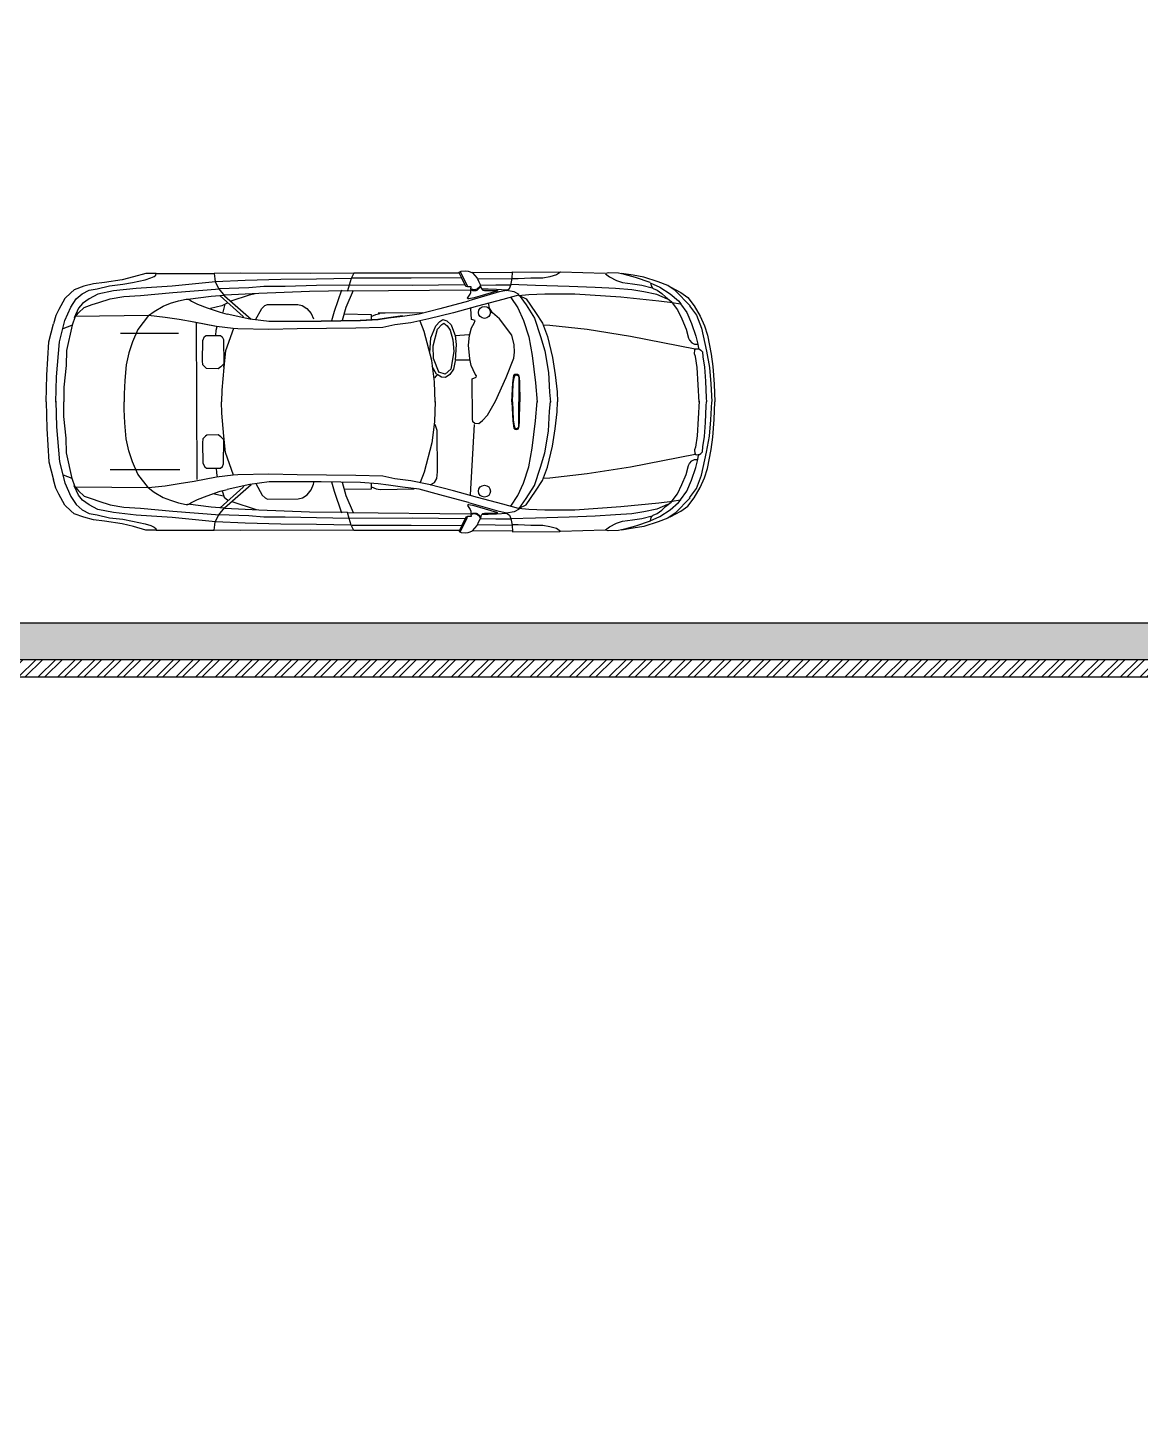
# Model space of a CAD drawing. Header units: millimetres. Extents: x 10193 to 57833, y 9963 to 44360.
# Drawn here: x 43043 to 50660, y 9963 to 19408 of the extents above; entities that cross this region are included whole.
import ezdxf

# ---------------------------------------------------------------- set-up
doc = ezdxf.new("R2010")
doc.units = ezdxf.units.MM
doc.layers.add('free-dwg.com', color=7, linetype='Continuous')
doc.layers.add('Стены', color=7, linetype='Continuous')

msp = doc.modelspace()

# ---------------------------------------------------------------- hatches: boundary and pattern name
at = {"layer": 'Стены'}
h = msp.add_hatch(dxfattribs=at)
h.set_pattern_fill('ANSI32', color=256, scale=10)
h.paths.add_polyline_path([(57833.4, 42702.7), (10593.4, 42702.7), (10593.4, 9962.7), (26833.4, 9962.7), (26833.4, 14962.7), (57833.4, 14962.7)])
h.paths.add_polyline_path([(10713.4, 42582.7), (57713.4, 42582.7), (57713.4, 15082.7), (26713.4, 15082.7), (26713.4, 10082.7), (10713.4, 10082.7)], flags=16)
h.paths.add_polyline_path([(10963.4, 42332.7), (57463.4, 42332.7), (57463.4, 15332.7), (26463.4, 15332.7), (26463.4, 10332.7), (10963.4, 10332.7)], flags=0)
h.paths.add_polyline_path([(57463.4, 42332.7), (10963.4, 42332.7), (10963.4, 10332.7), (26463.4, 10332.7), (26463.4, 15332.7), (57463.4, 15332.7)], flags=0)
h = msp.add_hatch(dxfattribs=at)
h.set_pattern_fill('ANSI36', color=256, scale=10)
h.paths.add_polyline_path([(57713.4, 42582.7), (10713.4, 42582.7), (10713.4, 10082.7), (26713.4, 10082.7), (26713.4, 15082.7), (57713.4, 15082.7)])
h.paths.add_polyline_path([(10963.4, 42332.7), (57463.4, 42332.7), (57463.4, 15332.7), (26463.4, 15332.7), (26463.4, 10332.7), (10963.4, 10332.7)], flags=16)

# ---------------------------------------------------------------- linework, layer by layer
at = {"layer": 'free-dwg.com'}
for p, q in [((43569.9, 17662.9), (43494.4, 17653.5)), ((43690.3, 17681.8), (43569.9, 17662.9)), ((43768.2, 17700.7), (43690.3, 17681.8)), ((43693.9, 17650.8), (43759.7, 17663.5)), ((43759.7, 17663.5), (43848.4, 17681.2)), ((43850.8, 17724.3), (43768.2, 17700.7)), ((43848.4, 17681.2), (43886.4, 17693.8)), ((43921.9, 17724.2), (43850.8, 17724.3)), ((43886.4, 17693.8), (43909.2, 17703.9)), ((43909.2, 17703.9), (43919.3, 17714.1)), ((43919.3, 17714.1), (43921.9, 17724.2)), ((43921.9, 17724.2), (44319.5, 17724.2)), ((44329.7, 17668.5), (44033.3, 17638.1)), ((44497.9, 17727.7), (44319.5, 17724.2)), ((44319.5, 17724.2), (44324.6, 17688.8)), ((44324.6, 17688.8), (44327.1, 17668.5)), ((44327.1, 17668.5), (44352.5, 17620.4)), ((44531.4, 17677.5), (44329.7, 17668.5)), ((44977.6, 17724.9), (44497.9, 17727.7)), ((44776.8, 17683.1), (44531.4, 17677.5)), ((45019.4, 17685.9), (44776.8, 17683.1)), ((45276.6, 17726.9), (44977.6, 17724.9)), ((45258.1, 17689.8), (45019.4, 17685.9)), ((45258.1, 17689.8), (45244.8, 17644.8)), ((45276.6, 17726.9), (45258.1, 17689.8)), ((45669.3, 17692.5), (45263.4, 17692.5)), ((45998.3, 17726.9), (45276.6, 17726.9)), ((46011.6, 17695.1), (45669.3, 17692.5)), ((45996.6, 17733.3), (46000.2, 17736.8)), ((45996.6, 17729.8), (45996.6, 17733.3)), ((46015.4, 17693.5), (45996.6, 17729.8)), ((46000.2, 17736.8), (46010.7, 17741.5)), ((46003.7, 17736.8), (46051.7, 17642)), ((46010.7, 17741.5), (46040, 17742.7)), ((46043.5, 17635), (46015.4, 17693.5)), ((46040, 17742.7), (46058.8, 17740.4)), ((46058.8, 17740.4), (46072.8, 17735.7)), ((46072.8, 17735.7), (46088.1, 17728.7)), ((46361.8, 17729.6), (46085.9, 17732.2)), ((46088.1, 17728.7), (46119.7, 17692.3)), ((46119.7, 17692.3), (46131.4, 17666.6)), ((46125.7, 17687.2), (46359.2, 17689.8)), ((46131.4, 17666.6), (46142, 17645.5)), ((46351.2, 17644.2), (46359.8, 17691)), ((46400.3, 17688.9), (46357.6, 17688.9)), ((46359.8, 17691), (46361.9, 17735.8)), ((46361.9, 17735.8), (46685.9, 17733.6)), ((46487.6, 17693.2), (46400.3, 17688.9)), ((46568.6, 17693.2), (46487.6, 17693.2)), ((46617.7, 17701.7), (46568.6, 17693.2)), ((46662.4, 17714.5), (46617.7, 17701.7)), ((46690.1, 17733.6), (46662.4, 17714.5)), ((46997.1, 17725.1), (46690.1, 17733.6)), ((46999.2, 17723), (47026.9, 17701.7)), ((47016.9, 17729.2), (46999.9, 17725)), ((47087.3, 17727.1), (47016.9, 17729.2)), ((47026.9, 17701.7), (47073.8, 17676.1)), ((47073.8, 17676.1), (47114.3, 17663.4)), ((47127.8, 17718.6), (47087.3, 17727.1)), ((47187.4, 17712.2), (47108.6, 17725)), ((47114.3, 17663.4), (47182.5, 17654.8)), ((47204.5, 17697.3), (47127.8, 17718.6)), ((47259.9, 17699.4), (47187.4, 17712.2)), ((47304.7, 17663.2), (47204.5, 17697.3)), ((47360.1, 17667.5), (47259.9, 17699.4)), ((47426.1, 17641.9), (47360.1, 17667.5)), ((43338.6, 17592.2), (43298.5, 17554.5)), ((43362.2, 17613.4), (43338.6, 17592.2)), ((43428.3, 17637), (43362.2, 17613.4)), ((43375.5, 17550.6), (43416.6, 17585.3)), ((43416.6, 17585.3), (43464.1, 17610.6)), ((43494.4, 17653.5), (43428.3, 17637)), ((43524.2, 17582.5), (43463.4, 17552.1)), ((43464.1, 17610.6), (43519.1, 17620.4)), ((43519.1, 17620.4), (43602.7, 17640.7)), ((43630.6, 17605.2), (43524.2, 17582.5)), ((43602.7, 17640.7), (43693.9, 17650.8)), ((43785.1, 17623), (43630.6, 17605.2)), ((43701.5, 17567.3), (43815.5, 17574.9)), ((44033.3, 17638.1), (43785.1, 17623)), ((43815.5, 17574.9), (44035.8, 17595.1)), ((44035.8, 17595.1), (44357.5, 17620.4)), ((44387.9, 17574.9), (44299.3, 17567.3)), ((44352.5, 17620.4), (44390.4, 17572.3)), ((44556.5, 17627.4), (44352.9, 17619)), ((44517.1, 17430.6), (44360.1, 17572.3)), ((44390.4, 17572.3), (44572.8, 17412.9)), ((44626.2, 17588.4), (44391.9, 17577.2)), ((44435.9, 17537.6), (44561.4, 17578)), ((44659.7, 17635.7), (44556.5, 17627.4)), ((44561.4, 17578), (44599.7, 17588.6)), ((44972, 17602.3), (44626.2, 17588.4)), ((44804.7, 17635.7), (44659.7, 17635.7)), ((45019.4, 17641.3), (44804.7, 17635.7)), ((45231.3, 17605.1), (44972, 17602.3)), ((45244.8, 17644.8), (45019.4, 17641.3)), ((45191.2, 17610.2), (45141.5, 17463.9)), ((45271.3, 17608.4), (45221.6, 17492.2)), ((45244.8, 17644.8), (45231.5, 17605)), ((45231.5, 17605), (46075.3, 17613)), ((45677.3, 17642.1), (45244.8, 17644.8)), ((46032.8, 17647.4), (45677.3, 17642.1)), ((46052.9, 17632.6), (46043.5, 17635)), ((46051.7, 17642), (46054.1, 17633.8)), ((46079.9, 17632.6), (46052.9, 17632.6)), ((46058.8, 17562.4), (46071.7, 17583.4)), ((46270.9, 17598), (46061.8, 17537.4)), ((46071.7, 17583.4), (46076.3, 17595.1)), ((46076.3, 17602.2), (46079.9, 17615.1)), ((46076.3, 17595.1), (46076.3, 17602.2)), ((46077.5, 17616.2), (46079.9, 17632.6)), ((46081, 17616.2), (46078.7, 17615.1)), ((46079.9, 17615.1), (46090.4, 17609.2)), ((46090.4, 17615.1), (46081, 17616.2)), ((46101, 17612.7), (46090.4, 17615.1)), ((46090.4, 17609.2), (46101, 17608)), ((46255.7, 17603.3), (46099.8, 17558.8)), ((46110.3, 17615.1), (46101, 17612.7)), ((46101, 17608), (46113.9, 17609.2)), ((46122.1, 17619.7), (46110.3, 17615.1)), ((46113.9, 17609.2), (46120.9, 17611.5)), ((46120.9, 17611.5), (46138.5, 17627.9)), ((46135, 17631.5), (46122.1, 17619.7)), ((46142, 17645.5), (46135, 17631.5)), ((46138.5, 17627.9), (46144.3, 17632.6)), ((46144.3, 17632.6), (46142, 17645.5)), ((46142.6, 17645.4), (46248.7, 17646.4)), ((46144.3, 17632.6), (46152.5, 17617.4)), ((46152.5, 17617.4), (46158.4, 17611.5)), ((46196.1, 17617.1), (46156.8, 17617.1)), ((46158.4, 17611.5), (46171.3, 17609.2)), ((46171.3, 17609.2), (46240.4, 17609.2)), ((46251.7, 17616.1), (46196.1, 17617.1)), ((46240.4, 17609.2), (46254.5, 17608)), ((46248.7, 17646.4), (46349.6, 17647.4)), ((46322.4, 17610.1), (46251.7, 17616.1)), ((46254.5, 17608), (46260.4, 17605.7)), ((46260.4, 17605.7), (46254.5, 17603.3)), ((46323.4, 17608.1), (46270.9, 17598)), ((46402.3, 17576.3), (46296.2, 17546)), ((46321.4, 17608), (46340.6, 17622.9)), ((46372.6, 17599.5), (46321.4, 17608)), ((46340.6, 17622.9), (46351.2, 17644.2)), ((46519.6, 17642.1), (46349.1, 17648.5)), ((46406.7, 17580.3), (46372.6, 17599.5)), ((46403, 17573.7), (46474.3, 17580.9)), ((46407.7, 17576.8), (46454.6, 17509.3)), ((46407.7, 17574.2), (46454.6, 17550.8)), ((46474.3, 17580.9), (46583.7, 17585.6)), ((46749.8, 17635.7), (46519.6, 17642.1)), ((46583.7, 17585.6), (46788.1, 17585.6)), ((46928.8, 17629.3), (46749.8, 17635.7)), ((46788.1, 17585.6), (47104.3, 17564.2)), ((47067.4, 17620.8), (46928.8, 17629.3)), ((47178.2, 17612.3), (47067.4, 17620.8)), ((47261.3, 17599.5), (47178.2, 17612.3)), ((47182.5, 17654.8), (47246.4, 17644.2)), ((47246.4, 17644.2), (47318.9, 17627.2)), ((47348.7, 17580.3), (47261.3, 17599.5)), ((47303.1, 17661.2), (47370.4, 17631.1)), ((47305.9, 17661.2), (47311.4, 17639.3)), ((47311.4, 17639.3), (47316.8, 17628.3)), ((47316.8, 17628.3), (47323.7, 17621.5)), ((47323.7, 17621.5), (47352.5, 17610.5)), ((47423.3, 17548.4), (47348.7, 17580.3)), ((47352.5, 17610.5), (47384.1, 17588.6)), ((47370.4, 17631.1), (47441.7, 17585.8)), ((47384.1, 17588.6), (47410.1, 17563.9)), ((47475.2, 17607.8), (47426.1, 17641.9)), ((47441.4, 17632.9), (47513.9, 17594.6)), ((47441.7, 17585.8), (47498, 17536.5)), ((47577.5, 17503.5), (47475.2, 17607.8)), ((47513.9, 17594.6), (47562.9, 17560.5)), ((43256, 17479), (43234.7, 17436.6)), ((43298.5, 17554.5), (43256, 17479)), ((43296.5, 17402.1), (43337.6, 17493.7)), ((43337.6, 17493.7), (43375.5, 17550.6)), ((43389.9, 17486.3), (43362.1, 17420.5)), ((43417.8, 17519.2), (43389.9, 17486.3)), ((43389.9, 17455.9), (43430.5, 17491.4)), ((43463.4, 17552.1), (43417.8, 17519.2)), ((43430.5, 17491.4), (43483.6, 17511.6)), ((43483.6, 17511.6), (43529.2, 17526.8)), ((43529.2, 17526.8), (43607.8, 17552.1)), ((43607.8, 17552.1), (43701.5, 17567.3)), ((43909.9, 17464.9), (43970.3, 17501.1)), ((43970.3, 17501.1), (44020.2, 17520.7)), ((44020.2, 17520.7), (44076.1, 17537.3)), ((44076.1, 17537.3), (44127.5, 17549.4)), ((44127.5, 17549.4), (44139.6, 17549.4)), ((44139.6, 17549.4), (44145.6, 17547.9)), ((44299.3, 17567.3), (44139.7, 17547)), ((44145.6, 17547.9), (44163.7, 17535.8)), ((44163.7, 17535.8), (44204.5, 17514.7)), ((44204.5, 17514.7), (44271, 17489)), ((44271, 17489), (44361.7, 17458.8)), ((44372, 17503.6), (44295.5, 17484.4)), ((44412.5, 17522.7), (44372, 17503.6)), ((44393.3, 17514.2), (44378.4, 17458.9)), ((44602.6, 17406.4), (44646.9, 17485.8)), ((44646.9, 17485.8), (44666.2, 17505.2)), ((44666.2, 17505.2), (44683.7, 17513)), ((44683.7, 17513), (44892.9, 17511.7)), ((44892.9, 17511.7), (44922.8, 17506)), ((44922.8, 17506), (44953.8, 17484.8)), ((44953.8, 17484.8), (44983, 17450.1)), ((45221.6, 17492.2), (45195.8, 17402)), ((45863.7, 17482.1), (45724, 17445.1)), ((46060.6, 17535.9), (45863.7, 17482.1)), ((46122.9, 17500.6), (45957.9, 17455.2)), ((46054.1, 17556.5), (46058.8, 17562.4)), ((46055.2, 17550.6), (46054.1, 17556.5)), ((46063.5, 17550.6), (46055.2, 17550.6)), ((46099.8, 17558.8), (46063.5, 17550.6)), ((46081.8, 17409.3), (46075.7, 17485)), ((46296.2, 17546), (46122.9, 17500.6)), ((46203.1, 17491.1), (46200.1, 17521.4)), ((46224.3, 17454.7), (46203.1, 17491.1)), ((46350.5, 17561.2), (46397.3, 17488.5)), ((46397.3, 17488.5), (46436.4, 17402.7)), ((46454.6, 17550.8), (46519.6, 17457.3)), ((46454.6, 17509.3), (46511.8, 17418.3)), ((47104.3, 17564.2), (47363.5, 17538.1)), ((47363.5, 17538.1), (47456.2, 17526.2)), ((47410.1, 17563.9), (47448.6, 17532.4)), ((47448.6, 17532.4), (47454.1, 17524.2)), ((47454.1, 17524.2), (47491.1, 17476.2)), ((47455.4, 17525.5), (47511.7, 17517.3)), ((47491.1, 17476.2), (47521.3, 17413.1)), ((47498, 17536.5), (47513.1, 17517.3)), ((47511.7, 17517.3), (47555.6, 17458.4)), ((47562.9, 17560.5), (47605.5, 17503)), ((47573.5, 17503), (47620.4, 17439.2)), ((47605.5, 17503), (47646, 17432.8)), ((43189, 17256.8), (43220.6, 17380)), ((43234.7, 17436.6), (43220.6, 17380)), ((43261.7, 17256.8), (43296.5, 17402.1)), ((43369.2, 17430.5), (43347.1, 17370.5)), ((43367.1, 17428.1), (43389.9, 17455.9)), ((43870.6, 17436.2), (43369.2, 17430.5)), ((43870.6, 17436.2), (43796.1, 17342.1)), ((43870.6, 17436.2), (43909.9, 17464.9)), ((43983.9, 17424.1), (43870.6, 17436.2)), ((44079.1, 17409), (43983.9, 17424.1)), ((44181.9, 17390.9), (44079.1, 17409)), ((44334.5, 17362.3), (44180.3, 17390.6)), ((44336, 17362.2), (44181.9, 17390.9)), ((44196.3, 17391.8), (44200.4, 16314.6)), ((44361.7, 17458.8), (44407.9, 17446.7)), ((44562.9, 17412.2), (44407.9, 17446.7)), ((44522.2, 17420.5), (44517.1, 17430.6)), ((44695.8, 17395), (44562.9, 17412.2)), ((44809.9, 17396.5), (44694.2, 17396.2)), ((44811.4, 17395), (44695.8, 17395)), ((45052.6, 17395), (44811.4, 17395)), ((44983, 17450.1), (44998.6, 17413.3)), ((45319.2, 17402.9), (45051, 17397.2)), ((45320.8, 17399.9), (45052.6, 17395)), ((45141.5, 17463.9), (45123.7, 17399.8)), ((45209.7, 17448.1), (45394, 17444.6)), ((45439.8, 17410.6), (45319.2, 17402.9)), ((45441.4, 17407.3), (45320.8, 17399.9)), ((45394, 17430.6), (45426, 17444.7)), ((45394, 17444.6), (45394.1, 17408.6)), ((45426, 17444.7), (45454.1, 17450.8)), ((45512, 17421.7), (45439.8, 17410.6)), ((45513.6, 17418.2), (45441.4, 17407.3)), ((45489.9, 17452.4), (45443.1, 17452.4)), ((45748.9, 17456), (45489.9, 17452.4)), ((45607.9, 17433.8), (45512, 17421.7)), ((45609.5, 17430), (45513.6, 17418.2)), ((45666.8, 17387.9), (45555.7, 17372.8)), ((45724, 17445.1), (45609.5, 17430)), ((45789.6, 17413.2), (45666.8, 17387.9)), ((45756.5, 17327.9), (45730.2, 17398.9)), ((45957.9, 17455.2), (45789.6, 17413.2)), ((45836.1, 17366.8), (45863.4, 17397.1)), ((45863.4, 17397.1), (45884.6, 17409.3)), ((45878.6, 17375.9), (45890.7, 17385)), ((45884.6, 17409.3), (45911.9, 17400.2)), ((45890.7, 17385), (45915, 17366.8)), ((45911.9, 17400.2), (45942.3, 17372.9)), ((46106, 17403.2), (46081.8, 17409.3)), ((46081.8, 17351.7), (46100, 17385)), ((46100, 17385), (46106, 17403.2)), ((46272.9, 17415.3), (46224.3, 17454.7)), ((46357.8, 17303.2), (46272.9, 17415.3)), ((46436.4, 17402.7), (46472.8, 17290.9)), ((46511.8, 17418.3), (46553.4, 17293.5)), ((46519.6, 17457.3), (46566.5, 17384.5)), ((46566.5, 17384.5), (46600.3, 17293.5)), ((47521.3, 17413.1), (47551.5, 17343.2)), ((47555.6, 17458.4), (47587.1, 17383)), ((47587.1, 17383), (47617.3, 17296.6)), ((47620.4, 17439.2), (47654.5, 17349.7)), ((47646, 17432.8), (47675.8, 17366.8)), ((43286.1, 17347.1), (43344.3, 17369.9)), ((43347.1, 17370.5), (43309.1, 17196.7)), ((44075, 17313.2), (43679.4, 17313.2)), ((43796.1, 17342.1), (43761.3, 17256.8)), ((44241.5, 17266.2), (44254.5, 17292.4)), ((44254.5, 17292.4), (44265, 17300.3)), ((44265, 17300.3), (44361.9, 17300.5)), ((44331.7, 17299.1), (44333.5, 17335.9)), ((44333.5, 17335.9), (44339.3, 17361.1)), ((44449.7, 17348.3), (44336, 17362.2)), ((44361.9, 17300.5), (44375, 17290.1)), ((44375, 17290.1), (44382.9, 17271.8)), ((44453.1, 17348.9), (44398.1, 17194.5)), ((44481.7, 17345.9), (44449.7, 17348.3)), ((44693.3, 17340.9), (44481.7, 17345.9)), ((44887.7, 17345.9), (44693.3, 17340.9)), ((45288.8, 17350.8), (44887.7, 17345.9)), ((45473.4, 17355.7), (45288.8, 17350.8)), ((45555.7, 17372.8), (45473.4, 17355.7)), ((45809.1, 17128.1), (45756.5, 17327.9)), ((45796.7, 17182), (45802.8, 17285)), ((45802.8, 17285), (45836.1, 17366.8)), ((45817.9, 17230.5), (45848.3, 17342.6)), ((45848.3, 17342.6), (45878.6, 17375.9)), ((45915, 17366.8), (45936.2, 17336.5)), ((45936.2, 17336.5), (45954.4, 17269.9)), ((45942.3, 17372.9), (45972.6, 17294.1)), ((45972.6, 17300.2), (46063.6, 17306.2)), ((45978.7, 17239.6), (45972.6, 17300.2)), ((46060.6, 17233.5), (46066.6, 17300.2)), ((46066.6, 17300.2), (46081.8, 17351.7)), ((46372.9, 17236.6), (46357.8, 17303.2)), ((46472.8, 17290.9), (46496.2, 17163.5)), ((46553.4, 17293.5), (46582.1, 17194.7)), ((46618.5, 17368.9), (46574.3, 17371.5)), ((46600.3, 17293.5), (46636.7, 17150.5)), ((46873.5, 17340.3), (46618.5, 17368.9)), ((47170.1, 17293.5), (46873.5, 17340.3)), ((47612.4, 17207.7), (47170.1, 17293.5)), ((47551.5, 17343.2), (47566.6, 17282.9)), ((47617.3, 17296.6), (47629.7, 17240.4)), ((47654.5, 17349.7), (47690.8, 17192.1)), ((47675.8, 17366.8), (47697.2, 17302.9)), ((47697.2, 17302.9), (47722.7, 17173)), ((43173.2, 17029.3), (43189, 17256.8)), ((43239.6, 17016.7), (43261.7, 17256.8)), ((43309.1, 17196.7), (43306, 17095.7)), ((43761.3, 17256.8), (43736, 17180.9)), ((44239.3, 17127.5), (44241.5, 17266.2)), ((44382.9, 17271.8), (44386, 17109.6)), ((44397.1, 17194.8), (44384.3, 17082.3)), ((44398.1, 17194.5), (44385, 17082)), ((45821, 17142.6), (45817.9, 17230.5)), ((45960.5, 17191.1), (45939.2, 17069.9)), ((45954.4, 17269.9), (45960.5, 17191.1)), ((45972.6, 17130.5), (45978.7, 17239.6)), ((46069.7, 17139.6), (46060.6, 17233.5)), ((46376, 17185), (46372.9, 17236.6)), ((46582.1, 17194.7), (46608.1, 17046.5)), ((47566.6, 17282.9), (47573.4, 17269.2)), ((47573.4, 17269.2), (47589.9, 17250)), ((47589.9, 17250), (47607.7, 17241.8)), ((47607.7, 17241.8), (47620.1, 17240.4)), ((47608.4, 17175.5), (47610.1, 17201.1)), ((47610.1, 17201.1), (47613.5, 17207.9)), ((47613.5, 17207.9), (47622, 17209.6)), ((47620.1, 17240.4), (47631.1, 17240.4)), ((47622, 17209.6), (47632.3, 17207.9)), ((47631.1, 17240.4), (47635.2, 17211.6)), ((47632.3, 17207.9), (47640.8, 17206.2)), ((47640.8, 17206.2), (47651.1, 17199.4)), ((47651.1, 17199.4), (47661.3, 17189.2)), ((47690.8, 17192.1), (47710, 17081.4)), ((43717, 17098.8), (43707.5, 16991.4)), ((43736, 17180.9), (43717, 17098.8)), ((44242, 17098.8), (44239.3, 17127.5)), ((44260.4, 17080.5), (44242, 17098.8)), ((44380.8, 17101.8), (44365.1, 17086)), ((44386, 17109.6), (44380.8, 17099.2)), ((45827.5, 16983.5), (45809.1, 17128.1)), ((45860.4, 17045.7), (45821, 17142.6)), ((45969.6, 17127.5), (45957.4, 17069.9)), ((46069.7, 17130.5), (45972.6, 17130.5)), ((46078.8, 17094.1), (46069.7, 17139.6)), ((46318.3, 17012.3), (46369.9, 17145.6)), ((46369.9, 17145.6), (46376, 17185)), ((46496.2, 17163.5), (46519.6, 16976.4)), ((46636.7, 17150.5), (46654.9, 17031)), ((47615.2, 17156.8), (47608.4, 17175.5)), ((47625.5, 17080), (47615.2, 17156.8)), ((47661.3, 17189.2), (47664.7, 17155.1)), ((47664.7, 17155.1), (47675, 17083.4)), ((47722.7, 17173), (47733.4, 17087.8)), ((43170, 16846.1), (43173.2, 17029.3)), ((43236.4, 16842.9), (43239.6, 17016.7)), ((43306, 17095.7), (43290.2, 16947.2)), ((44268.3, 17075.3), (44260.4, 17080.5)), ((44346.8, 17072.9), (44268.3, 17075.3)), ((44365.1, 17086), (44346.8, 17072.9)), ((44385, 17082), (44371.9, 16925)), ((45842.2, 17036.6), (45811.9, 17088.1)), ((45845.2, 17033.5), (45827, 17009.3)), ((45875.5, 17015.4), (45845.2, 17033.5)), ((45899.8, 17036.6), (45857.4, 17048.7)), ((45902.8, 17012.3), (45875.5, 17015.4)), ((45939.2, 17069.9), (45899.8, 17036.6)), ((45933.2, 17033.5), (45902.8, 17012.3)), ((45957.4, 17069.9), (45933.2, 17033.5)), ((46106, 17036.6), (46078.8, 17094.1)), ((46084.8, 17003.2), (46112.1, 17015.4)), ((46087.9, 16730.5), (46084.8, 17003.2)), ((46115.1, 17024.4), (46106, 17036.6)), ((46112.1, 17015.4), (46115.1, 17024.4)), ((46245.6, 16851.7), (46318.3, 17012.3)), ((46363, 16976.1), (46371.2, 17026.3)), ((46365.7, 16968.8), (46373, 17010.8)), ((46371.2, 17026.3), (46378.5, 17034.5)), ((46373, 17010.8), (46380.3, 17028.1)), ((46378.5, 17034.5), (46386.7, 17035.4)), ((46380.3, 17028.1), (46386.7, 17029.9)), ((46386.7, 17035.4), (46395, 17034.5)), ((46386.7, 17029.9), (46392.2, 17029)), ((46392.2, 17029), (46398.6, 17025.4)), ((46395, 17034.5), (46403.2, 17031.8)), ((46398.6, 17025.4), (46404.1, 17017.2)), ((46403.2, 17031.8), (46407.7, 17012.6)), ((46404.1, 17017.2), (46405, 16949.6)), ((46407.7, 17012.6), (46410.5, 16981.6)), ((46608.1, 17046.5), (46615.9, 16911.4)), ((46654.9, 17031), (46667.9, 16914)), ((47639.1, 16843), (47625.5, 17080)), ((47675, 17083.4), (47683.5, 16988)), ((47710, 17081.4), (47718.5, 16969.2)), ((47733.4, 17087.8), (47741.9, 16967.1)), ((43290.2, 16947.2), (43290.2, 16846.4)), ((43707.5, 16991.4), (43704.4, 16899.8)), ((44371.9, 16925), (44369.3, 16846.5)), ((45832.8, 16844.1), (45827.5, 16983.5)), ((46358.4, 16846.5), (46363, 16976.1)), ((46362.1, 16846.5), (46365.7, 16968.8)), ((46405, 16949.6), (46405.9, 16846.5)), ((46410.5, 16981.6), (46412.3, 16846.5)), ((46519.6, 16976.4), (46530, 16843.8)), ((46615.9, 16911.4), (46621.1, 16843.8)), ((46667.9, 16914), (46670.5, 16846.4)), ((47683.5, 16988), (47688.6, 16873.7)), ((47718.5, 16969.2), (47725.7, 16847.4)), ((47741.9, 16967.1), (47746.3, 16846.1)), ((43170, 16846.6), (43173.2, 16663.4)), ((43236.4, 16849.8), (43239.6, 16676)), ((43290.2, 16745.5), (43290.2, 16846.4)), ((43704.4, 16899.8), (43704.4, 16846.4)), ((43704.4, 16792.9), (43704.4, 16846.4)), ((44371.9, 16767.7), (44369.3, 16846.2)), ((45832.8, 16848.6), (45827.5, 16709.2)), ((46191, 16754.8), (46245.6, 16851.7)), ((46358.4, 16846.2), (46363, 16716.6)), ((46362.1, 16846.2), (46365.7, 16723.9)), ((46405, 16743.1), (46405.9, 16846.2)), ((46410.5, 16711.1), (46412.3, 16846.2)), ((46519.6, 16716.3), (46530, 16848.9)), ((46615.9, 16781.3), (46621.1, 16848.9)), ((46667.9, 16778.7), (46670.5, 16846.3)), ((47639.1, 16849.7), (47625.5, 16612.7)), ((47683.5, 16704.7), (47688.6, 16819)), ((47688.6, 16873.7), (47690.3, 16846.4)), ((47688.6, 16819), (47690.3, 16846.3)), ((47718.5, 16723.5), (47725.7, 16845.3)), ((47741.9, 16725.6), (47746.3, 16846.6)), ((43306, 16597.1), (43290.2, 16745.5)), ((43707.5, 16701.3), (43704.4, 16792.9)), ((44385, 16610.7), (44371.9, 16767.7)), ((46090.9, 16709.3), (46087.9, 16730.5)), ((46130.3, 16697.2), (46157.6, 16718.4)), ((46157.6, 16718.4), (46191, 16754.8)), ((46365.7, 16723.9), (46373, 16681.9)), ((46404.1, 16675.6), (46405, 16743.1)), ((46608.1, 16646.2), (46615.9, 16781.3)), ((46654.9, 16661.8), (46667.9, 16778.7)), ((47710, 16611.3), (47718.5, 16723.5)), ((47733.4, 16604.9), (47741.9, 16725.6)), ((43173.2, 16663.4), (43189, 16435.9)), ((43239.6, 16676), (43261.7, 16435.9)), ((43717, 16593.9), (43707.5, 16701.3)), ((45827.5, 16709.2), (45809.1, 16564.6)), ((45846.6, 16649.6), (45831.7, 16691.1)), ((45849.5, 16367.8), (45846.6, 16649.6)), ((46074.5, 16208.7), (46101.2, 16689.8)), ((46103, 16697.2), (46090.9, 16709.3)), ((46103, 16700.2), (46130.3, 16697.2)), ((46363, 16716.6), (46371.2, 16666.4)), ((46371.2, 16666.4), (46378.5, 16658.2)), ((46373, 16681.9), (46380.3, 16664.6)), ((46378.5, 16658.2), (46386.7, 16657.3)), ((46380.3, 16664.6), (46386.7, 16662.8)), ((46386.7, 16662.8), (46392.2, 16663.7)), ((46386.7, 16657.3), (46395, 16658.2)), ((46392.2, 16663.7), (46398.6, 16667.3)), ((46395, 16658.2), (46403.2, 16661)), ((46398.6, 16667.3), (46404.1, 16675.6)), ((46403.2, 16661), (46407.7, 16680.1)), ((46407.7, 16680.1), (46410.5, 16711.1)), ((46496.2, 16529.2), (46519.6, 16716.3)), ((46582.1, 16498), (46608.1, 16646.2)), ((46636.7, 16542.2), (46654.9, 16661.8)), ((47675, 16609.3), (47683.5, 16704.7)), ((43309.1, 16496), (43306, 16597.1)), ((43736, 16511.8), (43717, 16593.9)), ((44242.7, 16593.8), (44240.1, 16565)), ((44240.1, 16565), (44242.7, 16426.4)), ((44261.1, 16612.1), (44242.7, 16593.8)), ((44268.9, 16617.4), (44261.1, 16612.1)), ((44347.5, 16620), (44268.9, 16617.4)), ((44365.8, 16606.9), (44347.5, 16620)), ((44381.5, 16591.2), (44365.8, 16606.9)), ((44386.7, 16583.4), (44381.5, 16593.8)), ((44384.1, 16421.2), (44386.7, 16583.4)), ((44398.1, 16498.2), (44385, 16610.7)), ((45809.1, 16564.6), (45756.5, 16364.8)), ((46472.8, 16401.8), (46496.2, 16529.2)), ((46600.3, 16399.2), (46636.7, 16542.2)), ((47615.2, 16535.9), (47608.4, 16517.2)), ((47625.5, 16612.7), (47615.2, 16535.9)), ((47661.3, 16503.5), (47664.7, 16537.6)), ((47664.7, 16537.6), (47675, 16609.3)), ((47690.8, 16500.6), (47710, 16611.3)), ((47722.7, 16519.7), (47733.4, 16604.9)), ((43189, 16435.9), (43220.6, 16312.7)), ((43261.7, 16435.9), (43296.5, 16290.6)), ((43347.1, 16322.2), (43309.1, 16496)), ((43761.3, 16435.9), (43736, 16511.8)), ((43796.1, 16350.6), (43761.3, 16435.9)), ((44453.1, 16343.8), (44398.1, 16498.2)), ((46553.4, 16399.2), (46582.1, 16498)), ((47612.4, 16485), (47170.1, 16399.2)), ((47573.4, 16423.5), (47589.9, 16442.7)), ((47589.9, 16442.7), (47607.7, 16450.9)), ((47607.7, 16450.9), (47620.1, 16452.3)), ((47608.4, 16517.2), (47610.1, 16491.6)), ((47610.1, 16491.6), (47613.5, 16484.8)), ((47613.5, 16484.8), (47622, 16483.1)), ((47617.3, 16396.1), (47629.7, 16452.3)), ((47620.1, 16452.3), (47631.1, 16452.3)), ((47622, 16483.1), (47632.3, 16484.8)), ((47631.1, 16452.3), (47635.2, 16481.1)), ((47632.3, 16484.8), (47640.8, 16486.5)), ((47640.8, 16486.5), (47651.1, 16493.3)), ((47651.1, 16493.3), (47661.3, 16503.5)), ((47654.5, 16343), (47690.8, 16500.6)), ((47697.2, 16389.8), (47722.7, 16519.7)), ((43286.1, 16345.6), (43344.3, 16322.8)), ((44084.4, 16381.7), (43608.8, 16381.7)), ((43870.6, 16256.5), (43796.1, 16350.6)), ((44242.7, 16426.4), (44255.8, 16400.2)), ((44255.8, 16400.2), (44266.3, 16392.4)), ((44266.3, 16392.4), (44363.2, 16392.4)), ((44333, 16393.7), (44334.9, 16356.9)), ((44334.9, 16356.9), (44340.7, 16331.8)), ((44449.7, 16344.4), (44336, 16330.5)), ((44363.2, 16392.4), (44376.3, 16402.9)), ((44376.3, 16402.9), (44384.1, 16421.2)), ((44481.7, 16346.8), (44449.7, 16344.4)), ((44693.3, 16351.8), (44481.7, 16346.8)), ((44887.7, 16346.8), (44693.3, 16351.8)), ((45288.8, 16341.9), (44887.7, 16346.8)), ((45473.4, 16337), (45288.8, 16341.9)), ((45756.5, 16364.8), (45730.2, 16293.8)), ((45843.6, 16320.4), (45849.5, 16367.8)), ((46436.4, 16290), (46472.8, 16401.8)), ((46511.8, 16274.4), (46553.4, 16399.2)), ((46566.5, 16308.2), (46600.3, 16399.2)), ((46873.5, 16352.4), (46618.5, 16323.8)), ((47170.1, 16399.2), (46873.5, 16352.4)), ((47521.3, 16279.6), (47551.5, 16349.5)), ((47551.5, 16349.5), (47566.6, 16409.8)), ((47566.6, 16409.8), (47573.4, 16423.5)), ((47587.1, 16309.7), (47617.3, 16396.1)), ((47620.4, 16253.6), (47654.5, 16343)), ((47675.8, 16326), (47697.2, 16389.8)), ((43234.7, 16256.1), (43220.6, 16312.7)), ((43256, 16213.7), (43234.7, 16256.1)), ((43296.5, 16290.6), (43337.6, 16199)), ((43369.2, 16262.2), (43347.1, 16322.2)), ((43389.9, 16206.4), (43362.1, 16272.2)), ((43367.1, 16264.6), (43389.9, 16236.8)), ((43870.6, 16256.5), (43369.2, 16262.2)), ((43983.9, 16268.6), (43870.6, 16256.5)), ((43870.6, 16256.5), (43909.9, 16227.8)), ((44079.1, 16283.7), (43983.9, 16268.6)), ((44181.9, 16301.8), (44079.1, 16283.7)), ((44336, 16330.5), (44181.9, 16301.8)), ((44517.1, 16262.1), (44360.1, 16120.4)), ((44361.7, 16233.9), (44407.9, 16246)), ((44390.4, 16120.4), (44572.8, 16279.8)), ((44562.9, 16280.5), (44407.9, 16246)), ((44522.2, 16272.2), (44517.1, 16262.1)), ((44695.8, 16297.7), (44562.9, 16280.5)), ((44604.2, 16287.3), (44648.8, 16207.9)), ((44811.4, 16297.7), (44695.8, 16297.7)), ((45052.6, 16297.7), (44811.4, 16297.7)), ((44984.7, 16244.7), (45000.2, 16281.4)), ((45000.2, 16281.4), (45004.1, 16300.8)), ((45320.8, 16292.8), (45052.6, 16297.7)), ((45143.3, 16231.2), (45125.2, 16295.3)), ((45223.4, 16203.2), (45197.4, 16293.3)), ((45211.4, 16247.2), (45395.7, 16251.3)), ((45441.4, 16285.4), (45320.8, 16292.8)), ((45395.7, 16251.3), (45395.7, 16287.3)), ((45395.7, 16265.3), (45427.7, 16251.3)), ((45427.7, 16251.3), (45455.8, 16245.2)), ((45513.6, 16274.5), (45441.4, 16285.4)), ((45455.8, 16245.2), (45688.2, 16251.3)), ((45555.7, 16319.9), (45473.4, 16337)), ((45609.5, 16262.7), (45513.6, 16274.5)), ((45666.8, 16304.8), (45555.7, 16319.9)), ((45724, 16247.6), (45609.5, 16262.7)), ((45789.6, 16279.5), (45666.8, 16304.8)), ((45863.7, 16210.6), (45724, 16247.6)), ((45957.9, 16237.5), (45789.6, 16279.5)), ((45799.1, 16278.8), (45828.7, 16293.7)), ((45828.7, 16293.7), (45843.6, 16320.4)), ((46397.3, 16204.2), (46436.4, 16290)), ((46454.6, 16183.5), (46511.8, 16274.4)), ((46519.6, 16235.4), (46566.5, 16308.2)), ((46618.5, 16323.8), (46574.3, 16321.2)), ((47491.1, 16216.5), (47521.3, 16279.6)), ((47555.6, 16234.3), (47587.1, 16309.7)), ((47573.5, 16189.7), (47620.4, 16253.6)), ((47605.5, 16189.7), (47646, 16259.9)), ((47646, 16259.9), (47675.8, 16326)), ((43298.5, 16138.2), (43256, 16213.7)), ((43337.6, 16199), (43375.5, 16142.2)), ((43389.9, 16236.8), (43430.5, 16201.3)), ((43417.8, 16173.5), (43389.9, 16206.4)), ((43463.4, 16140.6), (43417.8, 16173.5)), ((43430.5, 16201.3), (43483.6, 16181.1)), ((43483.6, 16181.1), (43529.2, 16165.9)), ((43529.2, 16165.9), (43607.8, 16140.6)), ((43909.9, 16227.8), (43970.3, 16191.6)), ((43970.3, 16191.6), (44020.2, 16172)), ((44020.2, 16172), (44076.1, 16155.4)), ((44076.1, 16155.4), (44127.5, 16143.3)), ((44145.6, 16144.8), (44163.7, 16156.9)), ((44163.7, 16156.9), (44204.5, 16178)), ((44204.5, 16178), (44271, 16203.7)), ((44271, 16203.7), (44361.7, 16233.9)), ((44383.4, 16200.2), (44309.8, 16215.6)), ((44373.7, 16236.9), (44389.2, 16192.4)), ((44389.2, 16192.4), (44412.4, 16173.1)), ((44439.5, 16163.4), (44608.1, 16109.2)), ((44648.8, 16207.9), (44668.1, 16188.6)), ((44668.1, 16188.6), (44685.6, 16180.8)), ((44685.6, 16180.8), (44894.8, 16182.7)), ((44894.8, 16182.7), (44924.6, 16188.5)), ((44924.6, 16188.5), (44955.6, 16209.8)), ((44955.6, 16209.8), (44984.7, 16244.7)), ((45193.4, 16085.1), (45143.3, 16231.2)), ((45273.5, 16087.1), (45223.4, 16203.2)), ((46060.6, 16156.8), (45863.7, 16210.6)), ((46122.9, 16192.1), (45957.9, 16237.5)), ((46270.9, 16094.7), (46061.8, 16155.3)), ((46296.2, 16146.7), (46122.9, 16192.1)), ((46350.5, 16131.5), (46397.3, 16204.2)), ((46407.7, 16115.9), (46454.6, 16183.5)), ((46454.6, 16141.9), (46519.6, 16235.4)), ((47104.3, 16128.5), (47363.5, 16154.6)), ((47363.5, 16154.6), (47456.2, 16166.5)), ((47410.1, 16128.8), (47448.6, 16160.3)), ((47441.7, 16106.9), (47498, 16156.2)), ((47448.6, 16160.3), (47454.1, 16168.5)), ((47454.1, 16168.5), (47491.1, 16216.5)), ((47455.4, 16167.2), (47511.7, 16175.4)), ((47577.5, 16189.2), (47475.2, 16084.9)), ((47498, 16156.2), (47513.1, 16175.4)), ((47511.7, 16175.4), (47555.6, 16234.3)), ((47562.9, 16132.2), (47605.5, 16189.7)), ((43338.6, 16100.5), (43298.5, 16138.2)), ((43362.2, 16079.3), (43338.6, 16100.5)), ((43428.3, 16055.7), (43362.2, 16079.3)), ((43375.5, 16142.2), (43416.6, 16107.4)), ((43416.6, 16107.4), (43464.1, 16082.1)), ((43524.2, 16110.2), (43463.4, 16140.6)), ((43464.1, 16082.1), (43519.1, 16072.3)), ((43519.1, 16072.3), (43602.7, 16052)), ((43630.6, 16087.5), (43524.2, 16110.2)), ((43607.8, 16140.6), (43701.5, 16125.4)), ((43785.1, 16069.7), (43630.6, 16087.5)), ((43701.5, 16125.4), (43815.5, 16117.8)), ((44033.3, 16054.6), (43785.1, 16069.7)), ((43815.5, 16117.8), (44035.8, 16097.6)), ((44035.8, 16097.6), (44357.5, 16072.3)), ((44127.5, 16143.3), (44139.6, 16143.3)), ((44139.6, 16143.3), (44145.6, 16144.8)), ((44299.3, 16125.4), (44139.7, 16145.7)), ((44387.9, 16117.8), (44299.3, 16125.4)), ((44327.1, 16024.2), (44352.5, 16072.3)), ((44352.5, 16072.3), (44390.4, 16120.4)), ((44556.5, 16065.3), (44352.9, 16073.7)), ((44626.2, 16104.3), (44391.9, 16115.5)), ((44659.7, 16057), (44556.5, 16065.3)), ((44972, 16090.4), (44626.2, 16104.3)), ((44804.7, 16057), (44659.7, 16057)), ((45019.4, 16051.4), (44804.7, 16057)), ((45231.3, 16087.6), (44972, 16090.4)), ((45231.5, 16087.7), (46075.3, 16079.7)), ((45244.8, 16047.9), (45231.5, 16087.7)), ((46043.5, 16057.7), (46015.4, 15999.2)), ((46052.9, 16060.1), (46043.5, 16057.7)), ((46051.7, 16050.7), (46054.1, 16058.9)), ((46079.9, 16060.1), (46052.9, 16060.1)), ((46055.2, 16142.1), (46054.1, 16136.2)), ((46054.1, 16136.2), (46058.8, 16130.3)), ((46063.5, 16142.1), (46055.2, 16142.1)), ((46058.8, 16130.3), (46071.7, 16109.3)), ((46099.8, 16133.9), (46063.5, 16142.1)), ((46071.7, 16109.3), (46076.3, 16097.6)), ((46076.3, 16097.6), (46076.3, 16090.5)), ((46076.3, 16090.5), (46079.9, 16077.6)), ((46077.5, 16076.5), (46079.9, 16060.1)), ((46081, 16076.5), (46078.7, 16077.6)), ((46079.9, 16077.6), (46090.4, 16083.5)), ((46090.4, 16077.6), (46081, 16076.5)), ((46090.4, 16083.5), (46101, 16084.7)), ((46101, 16080), (46090.4, 16077.6)), ((46255.7, 16089.4), (46099.8, 16133.9)), ((46101, 16084.7), (46113.9, 16083.5)), ((46110.3, 16077.6), (46101, 16080)), ((46122.1, 16073), (46110.3, 16077.6)), ((46113.9, 16083.5), (46120.9, 16081.2)), ((46120.9, 16081.2), (46138.5, 16064.8)), ((46135, 16061.3), (46122.1, 16073)), ((46142, 16047.2), (46135, 16061.3)), ((46138.5, 16064.8), (46144.3, 16060.1)), ((46144.3, 16060.1), (46142, 16047.2)), ((46144.3, 16060.1), (46152.5, 16075.3)), ((46152.5, 16075.3), (46158.4, 16081.2)), ((46196.1, 16075.6), (46156.8, 16075.6)), ((46158.4, 16081.2), (46171.3, 16083.5)), ((46171.3, 16083.5), (46240.4, 16083.5)), ((46251.7, 16076.6), (46196.1, 16075.6)), ((46240.4, 16083.5), (46254.5, 16084.7)), ((46322.4, 16082.6), (46251.7, 16076.6)), ((46260.4, 16087), (46254.5, 16089.4)), ((46254.5, 16084.7), (46260.4, 16087)), ((46323.4, 16084.6), (46270.9, 16094.7)), ((46402.3, 16116.4), (46296.2, 16146.7)), ((46372.6, 16093.2), (46321.4, 16084.7)), ((46321.4, 16084.7), (46340.6, 16069.8)), ((46340.6, 16069.8), (46351.2, 16048.5)), ((46406.7, 16112.4), (46372.6, 16093.2)), ((46403, 16119), (46474.3, 16111.8)), ((46407.7, 16118.5), (46454.6, 16141.9)), ((46474.3, 16111.8), (46583.7, 16107.1)), ((46749.8, 16057), (46519.6, 16050.6)), ((46583.7, 16107.1), (46788.1, 16107.1)), ((46928.8, 16063.4), (46749.8, 16057)), ((46788.1, 16107.1), (47104.3, 16128.5)), ((47067.4, 16071.9), (46928.8, 16063.4)), ((47178.2, 16080.4), (47067.4, 16071.9)), ((47261.3, 16093.2), (47178.2, 16080.4)), ((47246.4, 16048.5), (47318.9, 16065.5)), ((47348.7, 16112.4), (47261.3, 16093.2)), ((47303.1, 16031.5), (47370.4, 16061.6)), ((47311.4, 16053.4), (47316.8, 16064.4)), ((47316.8, 16064.4), (47323.7, 16071.2)), ((47323.7, 16071.2), (47352.5, 16082.2)), ((47423.3, 16144.3), (47348.7, 16112.4)), ((47352.5, 16082.2), (47384.1, 16104.1)), ((47370.4, 16061.6), (47441.7, 16106.9)), ((47384.1, 16104.1), (47410.1, 16128.8)), ((47475.2, 16084.9), (47426.1, 16050.8)), ((47441.4, 16059.8), (47513.9, 16098.1)), ((47513.9, 16098.1), (47562.9, 16132.2)), ((43494.4, 16039.2), (43428.3, 16055.7)), ((43569.9, 16029.8), (43494.4, 16039.2)), ((43690.3, 16010.9), (43569.9, 16029.8)), ((43602.7, 16052), (43693.9, 16041.9)), ((43768.2, 15992), (43690.3, 16010.9)), ((43693.9, 16041.9), (43759.7, 16029.3)), ((43759.7, 16029.3), (43848.4, 16011.5)), ((43850.8, 15968.5), (43768.2, 15992)), ((43848.4, 16011.5), (43886.4, 15998.9)), ((43921.9, 15968.5), (43850.8, 15968.5)), ((43886.4, 15998.9), (43909.2, 15988.8)), ((43909.2, 15988.8), (43919.3, 15978.6)), ((43919.3, 15978.6), (43921.9, 15968.5)), ((43921.9, 15968.5), (44319.5, 15968.5)), ((44329.7, 16024.2), (44033.3, 16054.6)), ((44319.5, 15968.5), (44324.6, 16003.9)), ((44497.9, 15965), (44319.5, 15968.5)), ((44324.6, 16003.9), (44327.1, 16024.2)), ((44531.4, 16015.2), (44329.7, 16024.2)), ((44977.6, 15967.8), (44497.9, 15965)), ((44776.8, 16009.6), (44531.4, 16015.2)), ((45019.4, 16006.8), (44776.8, 16009.6)), ((45276.6, 15965.8), (44977.6, 15967.8)), ((45244.8, 16047.9), (45019.4, 16051.4)), ((45258.1, 16002.9), (45019.4, 16006.8)), ((45677.3, 16050.6), (45244.8, 16047.9)), ((45258.1, 16002.9), (45244.8, 16047.9)), ((45276.6, 15965.8), (45258.1, 16002.9)), ((45669.3, 16000.2), (45263.4, 16000.2)), ((45998.3, 15965.8), (45276.6, 15965.8)), ((46011.6, 15997.6), (45669.3, 16000.2)), ((46032.8, 16045.3), (45677.3, 16050.6)), ((46015.4, 15999.2), (45996.6, 15962.9)), ((45996.6, 15962.9), (45996.6, 15959.4)), ((46003.7, 15955.9), (46051.7, 16050.7)), ((46072.8, 15957), (46088.1, 15964.1)), ((46361.8, 15963.1), (46085.9, 15960.5)), ((46088.1, 15964.1), (46119.7, 16000.4)), ((46119.7, 16000.4), (46131.4, 16026.1)), ((46125.7, 16005.5), (46359.2, 16002.9)), ((46131.4, 16026.1), (46142, 16047.2)), ((46142.6, 16047.3), (46248.7, 16046.3)), ((46248.7, 16046.3), (46349.6, 16045.3)), ((46519.6, 16050.6), (46349.1, 16044.2)), ((46351.2, 16048.5), (46359.8, 16001.7)), ((46400.3, 16003.8), (46357.6, 16003.8)), ((46359.8, 16001.7), (46361.9, 15956.9)), ((46487.6, 15999.5), (46400.3, 16003.8)), ((46568.6, 15999.5), (46487.6, 15999.5)), ((46617.7, 15991), (46568.6, 15999.5)), ((46662.4, 15978.2), (46617.7, 15991)), ((46690.1, 15959.1), (46662.4, 15978.2)), ((46997.1, 15967.6), (46690.1, 15959.1)), ((46999.2, 15969.7), (47026.9, 15991)), ((47016.9, 15963.5), (46999.9, 15967.7)), ((47087.3, 15965.6), (47016.9, 15963.5)), ((47026.9, 15991), (47073.8, 16016.6)), ((47073.8, 16016.6), (47114.3, 16029.3)), ((47127.8, 15974.1), (47087.3, 15965.6)), ((47187.4, 15980.5), (47108.6, 15967.7)), ((47114.3, 16029.3), (47182.5, 16037.9)), ((47204.5, 15995.4), (47127.8, 15974.1)), ((47182.5, 16037.9), (47246.4, 16048.5)), ((47259.9, 15993.3), (47187.4, 15980.5)), ((47304.7, 16029.5), (47204.5, 15995.4)), ((47360.1, 16025.2), (47259.9, 15993.3)), ((47305.9, 16031.5), (47311.4, 16053.4)), ((47426.1, 16050.8), (47360.1, 16025.2)), ((45996.6, 15959.4), (46000.2, 15955.9)), ((46000.2, 15955.9), (46010.7, 15951.2)), ((46010.7, 15951.2), (46040, 15950)), ((46040, 15950), (46058.8, 15952.3)), ((46058.8, 15952.3), (46072.8, 15957)), ((46361.9, 15956.9), (46685.9, 15959.1))]:
    msp.add_line(p, q, dxfattribs=at)
for centre in [(46170, 17458.1), (46170, 16234.6)]:
    msp.add_circle(centre, 40.8, dxfattribs=at)
at = {"layer": 'Стены'}
for p, q in [((26463.4, 15332.7), (57463.4, 15332.7)), ((26713.4, 15082.7), (57713.4, 15082.7)), ((26833.4, 14962.7), (57833.4, 14962.7))]:
    msp.add_line(p, q, dxfattribs=at)

doc.saveas('drawing.dxf')
